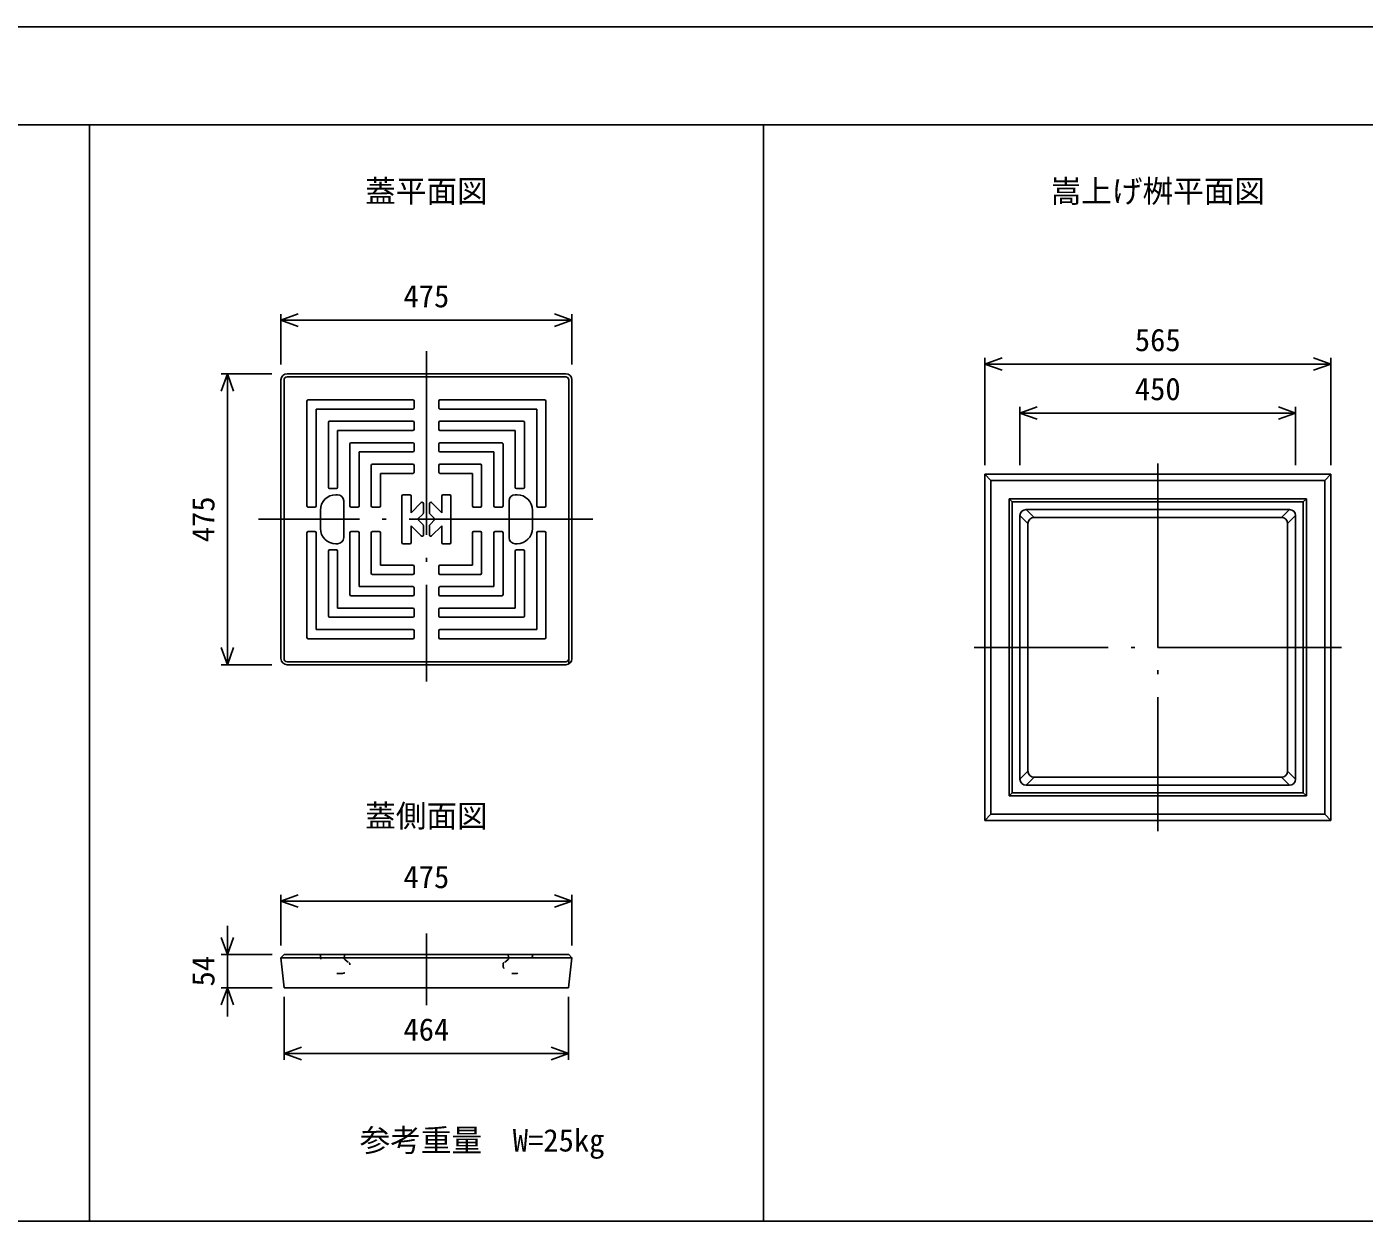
# Model space of a CAD drawing. Units: millimetres, scale not verified. Extents: x -10500 to 10500, y -7425 to 7425.
# Drawn here: x -5852 to -3669, y -4102 to -2152 of the extents above; entities that cross this region are included whole.
import ezdxf
from ezdxf.enums import TextEntityAlignment as Align

# ---------------------------------------------------------------- set-up
doc = ezdxf.new("R2010")
doc.units = ezdxf.units.MM
doc.header["$LTSCALE"] = 25
doc.linetypes.add('DOTTED', pattern=[1.75, 0.25, -1.5])
doc.linetypes.add('LONG_DASHED_DOTTED', pattern=[15.25, 12, -1.5, 0.25, -1.5])
for name, color, linetype, lineweight in [('0-0_CENTER', 7, 'LONG_DASHED_DOTTED', 25), ('0-1_DIM', 7, 'Continuous', 25), ('0-5_OUTLINE', 3, 'Continuous', 25), ('0-6_OUTLINE2', 4, 'DOTTED', 25), ('0-7_TXT', 7, 'Continuous', 25)]:
    doc.layers.add(name, color=color, linetype=linetype, lineweight=lineweight)
doc.styles.add('ＭＳ ゴシック', font='')
doc.styles.get('ＭＳ ゴシック').set_extended_font_data('MS Gothic')

msp = doc.modelspace()

# ---------------------------------------------------------------- linework, layer by layer
at = {"layer": '0-0_CENTER'}
for p, q in [((-5200, -2681.99), (-5200, -3221.52)), ((-4006.03, -2865.55), (-4006.03, -3465.55)), ((-4928.27, -2956.48), (-5474.09, -2956.48)), ((-3706.03, -3165.55), (-4306.03, -3165.55)), ((-5200, -3632.6), (-5200, -3749.43))]:
    msp.add_line(p, q, dxfattribs=at)
at = {"layer": '0-1_DIM'}
for p, q in [((-5437.5, -2621.48), (-5437.5, -2703.98)), ((-5437.5, -2631.48), (-4962.5, -2631.48)), ((-4962.5, -2621.48), (-4962.5, -2703.98)), ((-4288.53, -2693.05), (-4288.53, -2868.05)), ((-4288.53, -2703.05), (-3723.53, -2703.05)), ((-3723.53, -2693.05), (-3723.53, -2868.05)), ((-5535, -2718.98), (-5452.5, -2718.98)), ((-5525, -3193.98), (-5525, -2718.98)), ((-4231.03, -2773.05), (-4231.03, -2868.05)), ((-4231.03, -2783.05), (-3781.03, -2783.05)), ((-3781.03, -2773.05), (-3781.03, -2868.05)), ((-5535, -3193.98), (-5452.5, -3193.98)), ((-5437.5, -3569.66), (-5437.5, -3652.16)), ((-5437.5, -3579.66), (-4962.5, -3579.66)), ((-4962.5, -3569.66), (-4962.5, -3652.16)), ((-5525, -3667.16), (-5525, -3620.21)), ((-5535, -3667.16), (-5452, -3667.16)), ((-5525, -3721.16), (-5525, -3667.16)), ((-5535, -3721.16), (-5452, -3721.16)), ((-5525, -3721.16), (-5525, -3768.11)), ((-5432, -3838.66), (-5432, -3736.16)), ((-4968, -3838.66), (-4968, -3736.16)), ((-5432, -3828.66), (-4968, -3828.66))]:
    msp.add_line(p, q, dxfattribs=at)
for points in [[(-5409.31, -2641.74), (-5437.5, -2631.48), (-5409.31, -2621.22)], [(-4990.69, -2641.74), (-4962.5, -2631.48), (-4990.69, -2621.22)], [(-4260.34, -2713.31), (-4288.53, -2703.05), (-4260.34, -2692.79)], [(-3751.72, -2713.31), (-3723.53, -2703.05), (-3751.72, -2692.79)], [(-5514.74, -2747.17), (-5525, -2718.98), (-5535.26, -2747.17)], [(-4202.84, -2793.31), (-4231.03, -2783.05), (-4202.84, -2772.79)], [(-3809.22, -2793.31), (-3781.03, -2783.05), (-3809.22, -2772.79)], [(-5514.74, -3165.79), (-5525, -3193.98), (-5535.26, -3165.79)], [(-5409.31, -3589.92), (-5437.5, -3579.66), (-5409.31, -3569.4)], [(-4990.69, -3589.92), (-4962.5, -3579.66), (-4990.69, -3569.4)], [(-5514.74, -3638.97), (-5525, -3667.16), (-5535.26, -3638.97)], [(-5514.74, -3749.35), (-5525, -3721.16), (-5535.26, -3749.35)], [(-5403.81, -3838.92), (-5432, -3828.66), (-5403.81, -3818.4)], [(-4996.19, -3838.92), (-4968, -3828.66), (-4996.19, -3818.4)]]:
    msp.add_lwpolyline(points, dxfattribs=at)
at = {"layer": '0-5_OUTLINE'}
for p, q in [((-5437.5, -2728.98), (-5437.5, -3183.98)), ((-5432.5, -3183.98), (-5432.5, -2728.98)), ((-4972.5, -2718.98), (-5427.5, -2718.98)), ((-4972.5, -2723.98), (-5427.5, -2723.98)), ((-4967.5, -3192.64), (-4967.5, -2728.98)), ((-4962.5, -3183.98), (-4962.5, -2728.98)), ((-5395, -2763.48), (-5395, -2934.48)), ((-5393, -2761.48), (-5222, -2761.48)), ((-5220, -2774.48), (-5220, -2763.48)), ((-5180, -2774.48), (-5180, -2763.48)), ((-5007, -2761.48), (-5178, -2761.48)), ((-5005, -2763.48), (-5005, -2934.48)), ((-5222, -2776.48), (-5380, -2776.48)), ((-5380, -2934.48), (-5380, -2776.48)), ((-5178, -2776.48), (-5020, -2776.48)), ((-5020, -2934.48), (-5020, -2776.48)), ((-5360, -2798.48), (-5360, -2904.48)), ((-5358, -2796.48), (-5222, -2796.48)), ((-5222, -2811.48), (-5345, -2811.48)), ((-5345, -2904.48), (-5345, -2811.48)), ((-5220, -2809.48), (-5220, -2798.48)), ((-5180, -2809.48), (-5180, -2798.48)), ((-5042, -2796.48), (-5178, -2796.48)), ((-5178, -2811.48), (-5055, -2811.48)), ((-5055, -2904.48), (-5055, -2811.48)), ((-5040, -2798.48), (-5040, -2904.48)), ((-5325, -2934.48), (-5325, -2833.48)), ((-5221.91, -2831.48), (-5323, -2831.48)), ((-5220, -2833.48), (-5220, -2844.48)), ((-5180, -2833.48), (-5180, -2844.48)), ((-5178.09, -2831.48), (-5077, -2831.48)), ((-5075, -2934.48), (-5075, -2833.48)), ((-5310, -2934.48), (-5310, -2846.48)), ((-5222, -2846.48), (-5310, -2846.48)), ((-5178, -2846.48), (-5090, -2846.48)), ((-5090, -2934.48), (-5090, -2846.48)), ((-5290, -2934.48), (-5290, -2868.48)), ((-5222, -2866.48), (-5288, -2866.48)), ((-5275, -2934.48), (-5275, -2881.48)), ((-5222, -2881.48), (-5275, -2881.48)), ((-5220, -2879.48), (-5220, -2868.48)), ((-5180, -2879.48), (-5180, -2868.48)), ((-5178, -2866.48), (-5112, -2866.48)), ((-5178, -2881.48), (-5125, -2881.48)), ((-5125, -2934.48), (-5125, -2881.48)), ((-5110, -2934.48), (-5110, -2868.48)), ((-3723.53, -2883.05), (-4288.53, -2883.05)), ((-4288.53, -2883.05), (-4278.53, -2893.05)), ((-4288.53, -3448.05), (-4288.53, -2883.05)), ((-3733.53, -2893.05), (-4278.53, -2893.05)), ((-4278.53, -3438.05), (-4278.53, -2893.05)), ((-3733.53, -2893.05), (-3723.53, -2883.05)), ((-3733.53, -3438.05), (-3733.53, -2893.05)), ((-3723.53, -3448.05), (-3723.53, -2883.05)), ((-5358, -2906.48), (-5347, -2906.48)), ((-5348, -2916.48), (-5345, -2916.48)), ((-5240, -2994.48), (-5240, -2918.48)), ((-5238, -2916.48), (-5227, -2916.48)), ((-5225, -2918.48), (-5225, -2945.88)), ((-5175, -2918.48), (-5175, -2945.88)), ((-5162, -2916.48), (-5173, -2916.48)), ((-5160, -2994.48), (-5160, -2918.48)), ((-5052, -2916.48), (-5055, -2916.48)), ((-5042, -2906.48), (-5053, -2906.48)), ((-4248.53, -2923.05), (-3763.53, -2923.05)), ((-4248.53, -2923.05), (-4243.53, -2928.05)), ((-4248.53, -3408.05), (-4248.53, -2923.05)), ((-3768.53, -2928.05), (-3763.53, -2923.05)), ((-3763.53, -3408.05), (-3763.53, -2923.05)), ((-5393, -2936.48), (-5382, -2936.48)), ((-5373, -2941.48), (-5373, -2971.48)), ((-5335, -2926.48), (-5335, -2986.48)), ((-5323, -2936.48), (-5312, -2936.48)), ((-5288, -2936.48), (-5277, -2936.48)), ((-5208.41, -2929.29), (-5225, -2945.88)), ((-5205.59, -2947.68), (-5214.39, -2956.48)), ((-5205, -2930.71), (-5205, -2946.26)), ((-5195, -2930.71), (-5195, -2946.26)), ((-5194.41, -2947.68), (-5185.61, -2956.48)), ((-5191.59, -2929.29), (-5175, -2945.88)), ((-5112, -2936.48), (-5123, -2936.48)), ((-5077, -2936.48), (-5088, -2936.48)), ((-5065, -2986.48), (-5065, -2926.48)), ((-5027, -2971.48), (-5027, -2941.48)), ((-5007, -2936.48), (-5018, -2936.48)), ((-4243.53, -2928.05), (-3768.53, -2928.05)), ((-4243.53, -3403.05), (-4243.53, -2928.05)), ((-3791.03, -2940.55), (-4221.03, -2940.55)), ((-4208.03, -2953.55), (-4221.03, -2940.55)), ((-3804.03, -2953.55), (-3791.03, -2940.55)), ((-5225, -2994.48), (-5225, -2967.09)), ((-5208.41, -2983.68), (-5225, -2967.09)), ((-5205.59, -2965.29), (-5214.39, -2956.48)), ((-5205, -2982.26), (-5205, -2966.71)), ((-5195, -2982.26), (-5195, -2966.71)), ((-5194.41, -2965.29), (-5185.61, -2956.48)), ((-5191.59, -2983.68), (-5175, -2967.09)), ((-5175, -2994.48), (-5175, -2967.09)), ((-4231.03, -3380.55), (-4231.03, -2950.55)), ((-4231.03, -2950.55), (-4218.03, -2963.55)), ((-4218.03, -3367.55), (-4218.03, -2963.55)), ((-3804.03, -2953.55), (-4208.03, -2953.55)), ((-3794.03, -2963.55), (-3781.03, -2950.55)), ((-3794.03, -3367.55), (-3794.03, -2963.55)), ((-3781.03, -3380.55), (-3781.03, -2950.55)), ((-5395, -3149.48), (-5395, -2978.48)), ((-5393, -2976.48), (-5382, -2976.48)), ((-5380, -2978.48), (-5380, -3136.48)), ((-5325, -2978.48), (-5325, -3079.48)), ((-5323, -2976.48), (-5312, -2976.48)), ((-5310, -2978.48), (-5310, -3066.48)), ((-5290, -2978.48), (-5290, -3044.48)), ((-5288, -2976.48), (-5277, -2976.48)), ((-5275, -2978.48), (-5275, -3031.48)), ((-5125, -2978.48), (-5125, -3031.48)), ((-5112, -2976.48), (-5123, -2976.48)), ((-5110, -2978.48), (-5110, -3044.48)), ((-5090, -2978.48), (-5090, -3066.48)), ((-5077, -2976.48), (-5088, -2976.48)), ((-5075, -2978.48), (-5075, -3079.48)), ((-5020, -2978.48), (-5020, -3136.48)), ((-5007, -2976.48), (-5018, -2976.48)), ((-5005, -3149.48), (-5005, -2978.48)), ((-5360, -3114.48), (-5360, -3008.48)), ((-5358, -3006.48), (-5347, -3006.48)), ((-5348, -2996.48), (-5345, -2996.48)), ((-5345, -3008.48), (-5345, -3101.48)), ((-5238, -2996.48), (-5227, -2996.48)), ((-5162, -2996.48), (-5173, -2996.48)), ((-5052, -2996.48), (-5055, -2996.48)), ((-5055, -3008.48), (-5055, -3101.48)), ((-5042, -3006.48), (-5053, -3006.48)), ((-5040, -3114.48), (-5040, -3008.48)), ((-5222, -3031.48), (-5275, -3031.48)), ((-5220, -3033.48), (-5220, -3044.48)), ((-5180, -3033.48), (-5180, -3044.48)), ((-5178, -3031.48), (-5125, -3031.48)), ((-5222, -3046.48), (-5288, -3046.48)), ((-5178, -3046.48), (-5112, -3046.48)), ((-5222, -3066.48), (-5310, -3066.48)), ((-5220, -3079.48), (-5220, -3068.48)), ((-5180, -3079.48), (-5180, -3068.48)), ((-5178, -3066.48), (-5090, -3066.48)), ((-5221.91, -3081.48), (-5323, -3081.48)), ((-5178.09, -3081.48), (-5077, -3081.48)), ((-5358, -3116.48), (-5222, -3116.48)), ((-5222, -3101.48), (-5345, -3101.48)), ((-5220, -3103.48), (-5220, -3114.48)), ((-5180, -3103.48), (-5180, -3114.48)), ((-5178, -3101.48), (-5055, -3101.48)), ((-5042, -3116.48), (-5178, -3116.48)), ((-5222, -3136.48), (-5380, -3136.48)), ((-5220, -3138.48), (-5220, -3149.48)), ((-5180, -3138.48), (-5180, -3149.48)), ((-5178, -3136.48), (-5020, -3136.48)), ((-5393, -3151.48), (-5222, -3151.48)), ((-5007, -3151.48), (-5178, -3151.48)), ((-5427.5, -3188.98), (-4972.5, -3188.98)), ((-4972.5, -3193.98), (-5427.5, -3193.98)), ((-4218.03, -3367.55), (-4231.03, -3380.55)), ((-4208.03, -3377.55), (-4221.03, -3390.55)), ((-4208.03, -3377.55), (-3804.03, -3377.55)), ((-3804.03, -3377.55), (-3791.03, -3390.55)), ((-3794.03, -3367.55), (-3781.03, -3380.55)), ((-4248.53, -3408.05), (-4243.53, -3403.05)), ((-3791.03, -3390.55), (-4221.03, -3390.55)), ((-3768.53, -3403.05), (-3763.53, -3408.05)), ((-4248.53, -3408.05), (-3763.53, -3408.05)), ((-4288.53, -3448.05), (-4278.53, -3438.05)), ((-3723.53, -3448.05), (-4288.53, -3448.05)), ((-3733.53, -3438.05), (-4278.53, -3438.05)), ((-3733.53, -3438.05), (-3723.53, -3448.05)), ((-5432.5, -3667.16), (-5200, -3667.16)), ((-4967.5, -3667.16), (-5200, -3667.16)), ((-5437.5, -3672.16), (-5200, -3672.16)), ((-4962.5, -3672.16), (-5200, -3672.16)), ((-5432, -3721.16), (-5200, -3721.16)), ((-4968, -3721.16), (-5200, -3721.16))]:
    msp.add_line(p, q, dxfattribs=at)
for points in [[(-4243.53, -3403.05), (-3768.53, -3403.05), (-3768.53, -2928.05)], [(-5432.5, -3667.16), (-5437.5, -3672.16), (-5432, -3721.16)], [(-4967.5, -3667.16), (-4962.5, -3672.16), (-4968, -3721.16)]]:
    msp.add_lwpolyline(points, dxfattribs=at)
for centre, radius, start, end in [((-5427.5, -2728.98), 10, 90, 180), ((-5427.5, -2728.98), 5, 90, 180), ((-4972.5, -2728.98), 10, 0, 90), ((-4972.5, -2728.98), 5, 0, 90), ((-5393, -2763.48), 2, 90, 180), ((-5222, -2763.48), 2, 0, 90), ((-5178, -2763.48), 2, 90, 180), ((-5007, -2763.48), 2, 0, 90), ((-5222, -2774.48), 2, 270, 0), ((-5178, -2774.48), 2, 180, 270), ((-5358, -2798.48), 2, 90, 180), ((-5222, -2798.48), 2, 0, 90), ((-5222, -2809.48), 2, 270, 0), ((-5178, -2798.48), 2, 90, 180), ((-5178, -2809.48), 2, 180, 270), ((-5042, -2798.48), 2, 0, 90), ((-5323, -2833.48), 2, 90, 180), ((-5222, -2833.48), 2, 0, 90), ((-5178, -2833.48), 2, 90, 180), ((-5077, -2833.48), 2, 0, 90), ((-5222, -2844.48), 2, 270, 0), ((-5178, -2844.48), 2, 180, 270), ((-5288, -2868.48), 2, 90, 180), ((-5222, -2868.48), 2, 0, 90), ((-5222, -2879.48), 2, 270, 0), ((-5178, -2868.48), 2, 90, 180), ((-5178, -2879.48), 2, 180, 270), ((-5112, -2868.48), 2, 0, 90), ((-5348, -2941.48), 25, 90, 180), ((-5358, -2904.48), 2, 180, 270), ((-5347, -2904.48), 2, 270, 0), ((-5345, -2926.48), 10, 0, 90), ((-5238, -2918.48), 2, 90, 180), ((-5227, -2918.48), 2, 0, 90), ((-5173, -2918.48), 2, 90, 180), ((-5162, -2918.48), 2, 0, 90), ((-5055, -2926.48), 10, 90, 180), ((-5053, -2904.48), 2, 180, 270), ((-5052, -2941.48), 25, 0, 90), ((-5042, -2904.48), 2, 270, 0), ((-5393, -2934.48), 2, 180, 270), ((-5382, -2934.48), 2, 270, 0), ((-5323, -2934.48), 2, 180, 270), ((-5312, -2934.48), 2, 270, 0), ((-5288, -2934.48), 2, 180, 270), ((-5277, -2934.48), 2, 270, 0), ((-5207, -2930.71), 2, 0, 135), ((-5207, -2946.26), 2, 315, 0), ((-5193, -2930.71), 2, 45, 180), ((-5193, -2946.26), 2, 180, 225), ((-5123, -2934.48), 2, 180, 270), ((-5112, -2934.48), 2, 270, 0), ((-5088, -2934.48), 2, 180, 270), ((-5077, -2934.48), 2, 270, 0), ((-5018, -2934.48), 2, 180, 270), ((-5007, -2934.48), 2, 270, 0), ((-4221.03, -2950.55), 10, 90, 180), ((-3791.03, -2950.55), 10, 0, 90), ((-5207, -2966.71), 2, 0, 45), ((-5193, -2966.71), 2, 135, 180), ((-4208.03, -2963.55), 10, 90, 180), ((-3804.03, -2963.55), 10, 0, 90), ((-5393, -2978.48), 2, 90, 180), ((-5382, -2978.48), 2, 0, 90), ((-5348, -2971.48), 25, 180, 270), ((-5345, -2986.48), 10, 270, 0), ((-5323, -2978.48), 2, 90, 180), ((-5312, -2978.48), 2, 0, 90), ((-5288, -2978.48), 2, 90, 180), ((-5277, -2978.48), 2, 0, 90), ((-5207, -2982.26), 2, 225, 0), ((-5193, -2982.26), 2, 180, 315), ((-5123, -2978.48), 2, 90, 180), ((-5112, -2978.48), 2, 0, 90), ((-5088, -2978.48), 2, 90, 180), ((-5077, -2978.48), 2, 0, 90), ((-5055, -2986.48), 10, 180, 270), ((-5052, -2971.48), 25, 270, 0), ((-5018, -2978.48), 2, 90, 180), ((-5007, -2978.48), 2, 0, 90), ((-5358, -3008.48), 2, 90, 180), ((-5347, -3008.48), 2, 0, 90), ((-5238, -2994.48), 2, 180, 270), ((-5227, -2994.48), 2, 270, 0), ((-5173, -2994.48), 2, 180, 270), ((-5162, -2994.48), 2, 270, 0), ((-5053, -3008.48), 2, 90, 180), ((-5042, -3008.48), 2, 0, 90), ((-5222, -3033.48), 2, 0, 90), ((-5178, -3033.48), 2, 90, 180), ((-5288, -3044.48), 2, 180, 270), ((-5222, -3044.48), 2, 270, 0), ((-5178, -3044.48), 2, 180, 270), ((-5112, -3044.48), 2, 270, 0), ((-5222, -3068.48), 2, 0, 90), ((-5178, -3068.48), 2, 90, 180), ((-5323, -3079.48), 2, 180, 270), ((-5222, -3079.48), 2, 270, 0), ((-5178, -3079.48), 2, 180, 270), ((-5077, -3079.48), 2, 270, 0), ((-5358, -3114.48), 2, 180, 270), ((-5222, -3103.48), 2, 0, 90), ((-5222, -3114.48), 2, 270, 0), ((-5178, -3103.48), 2, 90, 180), ((-5178, -3114.48), 2, 180, 270), ((-5042, -3114.48), 2, 270, 0), ((-5222, -3138.48), 2, 0, 90), ((-5178, -3138.48), 2, 90, 180), ((-5393, -3149.48), 2, 180, 270), ((-5222, -3149.48), 2, 270, 0), ((-5178, -3149.48), 2, 180, 270), ((-5007, -3149.48), 2, 270, 0), ((-5427.5, -3183.98), 10, 180, 270), ((-5427.5, -3183.98), 5, 180, 270), ((-4972.5, -3183.98), 5, 270, 0), ((-4972.5, -3183.98), 10, 270.64275, 0), ((-4221.03, -3380.55), 10, 180, 270), ((-4208.03, -3367.55), 10, 180, 270), ((-3804.03, -3367.55), 10, 270, 0), ((-3791.03, -3380.55), 10, 270, 0)]:
    msp.add_arc(centre, radius, start, end, dxfattribs=at)
at = {"layer": '0-6_OUTLINE2'}
for p, q in [((-5373, -3668.16), (-5373, -3666.96)), ((-5334.24, -3672), (-5333.4, -3666.96)), ((-5065.76, -3672), (-5066.6, -3666.96)), ((-5027, -3668.16), (-5027, -3666.96)), ((-5332.85, -3675.47), (-5326.44, -3680.28)), ((-5325, -3683.16), (-5325, -3683.76)), ((-5075, -3683.16), (-5075, -3683.76)), ((-5067.15, -3675.47), (-5073.56, -3680.28)), ((-5343, -3698.16), (-5339.4, -3698.16)), ((-5057, -3698.16), (-5060.6, -3698.16))]:
    msp.add_line(p, q, dxfattribs=at)
for centre, radius, start, end in [((-5343, -3668.16), 30, 180, 270), ((-5057, -3668.16), 30, 270, 0), ((-5339.4, -3683.76), 14.4, 270, 0), ((-5330.69, -3672.59), 3.6, 170.53768, 233.1301), ((-5328.6, -3683.16), 3.6, 0, 53.1301), ((-5071.4, -3683.16), 3.6, 126.8699, 180), ((-5060.6, -3683.76), 14.4, 180, 270), ((-5069.31, -3672.59), 3.6, 306.8699, 9.46232)]:
    msp.add_arc(centre, radius, start, end, dxfattribs=at)
at = {"layer": '0-7_TXT'}
for p, q in [((-2150, -2152.43), (-8250, -2152.43)), ((-8250, -2312.43), (-2150, -2312.43)), ((-5750, -2312.43), (-5750, -4102.43)), ((-4650, -2312.43), (-4650, -4102.43)), ((-8250, -4102.43), (-2150, -4102.43))]:
    msp.add_line(p, q, dxfattribs=at)

# ---------------------------------------------------------------- texts
at = {"layer": '0-1_DIM', "style": 'ＭＳ ゴシック'}
for s, p in [('475', (-5237.5, -2621.48)), ('565', (-4043.53, -2693.05)), ('450', (-4043.53, -2773.05)), ('475', (-5237.5, -3569.66)), ('464', (-5237.5, -3818.66)), ('参考重量\u3000W=25kg', (-5309.05, -3999.63))]:
    msp.add_text(s, height=36.66, dxfattribs=at).set_placement(p, align=Align.BOTTOM_LEFT)
for s, p in [('475', (-5535, -2993.98)), ('54', (-5535, -3719.16))]:
    msp.add_text(s, height=36.66, rotation=90, dxfattribs=at).set_placement(p, align=Align.BOTTOM_LEFT)
at = {"layer": '0-7_TXT', "style": 'ＭＳ ゴシック'}
for s, p in [('蓋平面図', (-5300, -2450.19)), ('嵩上げ桝平面図', (-4181.03, -2450.19)), ('蓋側面図', (-5300, -3470.07))]:
    msp.add_text(s, height=36.66, dxfattribs=at).set_placement(p, align=Align.BOTTOM_LEFT)

doc.saveas('drawing.dxf')
